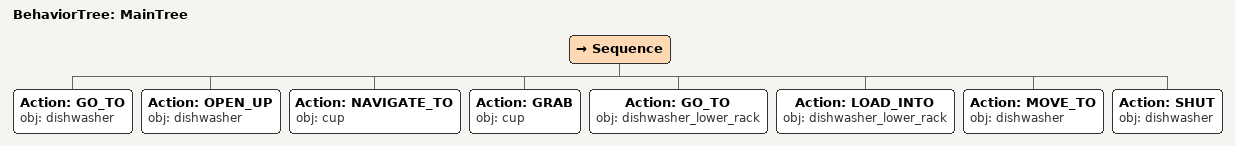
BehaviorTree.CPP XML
<root main_tree_to_execute="MainTree">
  <BehaviorTree ID="MainTree">
    <Sequence>
      <!-- Go to dishwasher -->
      <Action ID="GO_TO" obj="dishwasher" />
      <!-- Open up dishwasher -->
      <Action ID="OPEN_UP" obj="dishwasher" />
      <!-- Navigate to cup -->
      <Action ID="NAVIGATE_TO" obj="cup" />
      <!-- Grab cup -->
      <Action ID="GRAB" obj="cup" />
      <!-- Go to dishwasher_lower_rack -->
      <Action ID="GO_TO" obj="dishwasher_lower_rack" />
      <!-- Load into dishwasher_lower_rack -->
      <Action ID="LOAD_INTO" obj="dishwasher_lower_rack" />
      <!-- Move to dishwasher -->
      <Action ID="MOVE_TO" obj="dishwasher" />
      <!-- Shut dishwasher -->
      <Action ID="SHUT" obj="dishwasher" />
    </Sequence>
  </BehaviorTree>
</root>
